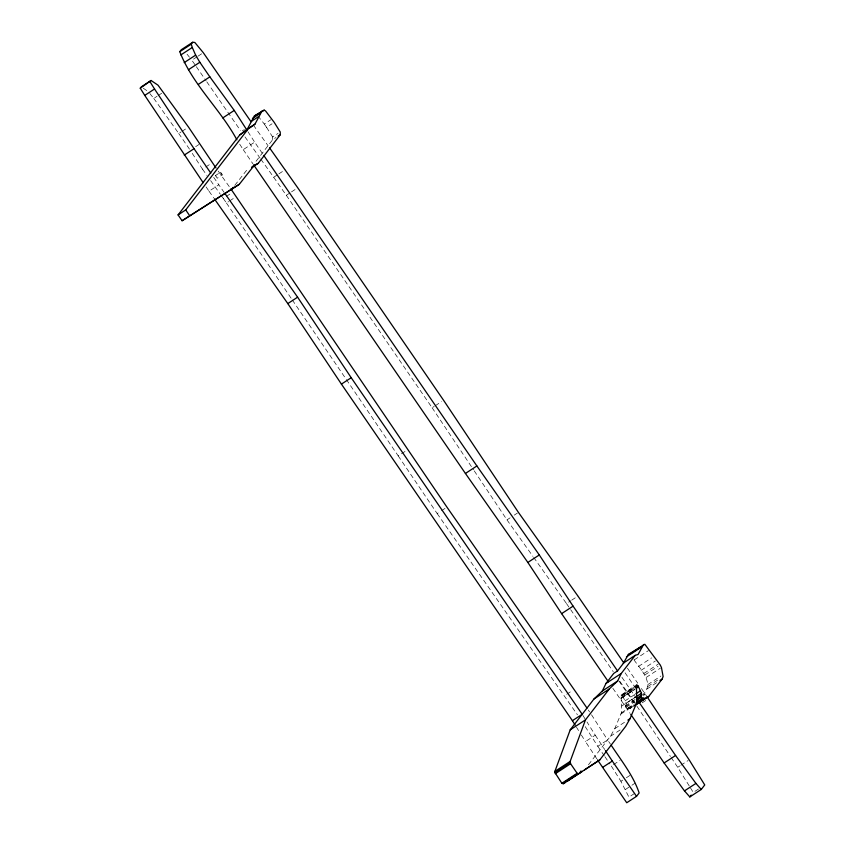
<?xml version="1.0" encoding="UTF-8"?>
<svg xmlns="http://www.w3.org/2000/svg" width="845" height="845" viewBox="0 0 845 845"><rect width="100%" height="100%" fill="white"/><g stroke="black" fill="none" stroke-linecap="round" stroke-linejoin="round"><path stroke-width="0.63" stroke-dasharray="4.22 3.17" d="M588.469 764.757L610.386 736.333L614.759 728.654L621.413 712.831L621.159 695.002L636.528 684.915M634.352 687.661L622.353 695.498L626.208 703.241L626.082 705.321L625.237 705.934L626.008 707.381L627.56 708.268L630.18 708.311L633.444 706.431M642.031 695.308C656.745 683.035 638.366 667.761 632.049 656.861M621.159 695.002A2.546 0.655 56.8 0 1 622.068 695.319L622.353 695.498M256.046 161.258L272.692 139.678L275.966 137.534M643.489 695.868L645.052 693.851L643.14 695.097M234.825 185.287L246.613 170.31L248.61 169.306M215.538 175.485L217.249 178.21L222.224 174.936L221.696 173.521L220.439 172.285L215.538 175.485L217.249 178.21M220.439 172.285L222.15 175.01M197.054 56.795L191.847 60.196L195.586 65.604M198.089 56.108L203.307 52.707M149.819 93.531L153.79 98.411L157.054 96.277M158.142 95.569L162.493 92.728M153.79 98.411L178.728 133.468L180.904 132.052M181.992 131.334L187.432 127.785M195.66 146.66L198.924 144.527M242.272 130.922L244.353 129.57M257.957 115.966L264.295 124.035L270.844 119.758M192.259 153.367L202.483 169.148L204.659 167.722M205.747 167.014L211.187 163.455M264.295 124.035L266.576 127.363L272.027 123.792M239.695 144.178L243.212 149.649L254.672 142.161L262.246 153.209M272.692 139.678L272.586 136.953L278.047 133.394M206.117 186.956L209.032 191.202L218.823 184.802L224.126 192.375M221.063 195.269L223.291 198.395L230.907 193.42M223.291 198.395L226.439 202.99L228.615 201.575M229.703 200.856L235.142 197.308M260.851 159.198L273.685 177.249L277.857 174.524M278.892 173.848L285.145 169.76M273.685 177.249L286.297 195.29L290.469 192.565M291.504 191.878L297.757 187.801M286.297 195.29L432.122 407.765L434.203 406.403M435.249 405.727L441.491 401.639M346.397 379.595L398.227 455.899L400.403 454.483M401.491 453.776L405.843 450.924M398.227 455.899L437.161 513.549L440.425 511.415M441.512 510.707L445.864 507.866M474.267 470.897L506.979 519.876L510.095 517.837M514.267 515.112L517.393 513.073M533.681 557.425L566.488 603.552L570.65 600.827M571.695 600.151L577.938 596.063M566.731 694.252L572.171 690.692M634.289 659.839L648.474 650.576M638.45 666.462L651.548 657.917M641.154 670.265L655.34 661.001M643.911 673.444L658.097 664.181M644.915 674.923L658.012 666.367M646.171 677.447L660.357 668.184M621.159 695.435L634.352 686.816M622.321 695.572L634.32 687.724M622.48 695.752L634.479 687.904M621.159 697.928L635.345 688.664M623.219 696.755L635.229 688.918M620.8 698.667L634.986 689.404M647.788 684.598L660.885 676.053M625.036 700.885L634.859 694.463M647.84 686.489L658.751 679.369M646.847 689.066L657.759 681.936M621.783 706.008L635.968 696.745M626.208 703.241L634.944 697.537M625.237 705.934L635.06 699.512M625.543 706.716L634.268 701.012M626.008 707.381L634.743 701.677M627.56 708.268L634.109 703.991M628.458 708.163L633.919 704.593M621.413 712.831L633.412 704.994M620.811 714.078L633.898 705.522M630.18 708.311L633.444 706.166M642.147 702.818L646.319 700.093M596.823 758.821L585.458 741.572L595.25 735.171L587 721.979M614.759 728.654L626.758 720.817M610.386 736.333L621.297 729.203M585.236 726.658L597.806 746.346L607.597 739.945L610.449 744.096M613.502 764.619L620.029 760.352M634.352 793.582L628.912 797.131L620.927 781.308L625.279 778.467M626.367 777.759L630.719 774.907M625.395 789.494L630.845 785.945M631.933 785.227L635.197 783.093M689.224 785.882L677.711 767.323L679.803 765.971M680.838 765.285L688.126 760.521M698.488 789.029L693.28 792.43L689.9 786.97M143.259 88.229L147.231 90.911M187.072 54.207L189.46 57.206M253.415 125.155L268.034 145.71M244.997 136.911L260.102 158.142M506.979 519.876L532.91 556.348M218.221 171.102L230.104 187.822M202.483 169.148L206.94 175.411M210.658 180.64L220.313 194.223M437.161 513.549L577.441 714.807M209.032 191.202L213.574 197.688M196.336 66.681L206.064 80.75M206.814 81.838L240.476 130.521M627.434 668.184L637.711 683.161M641.376 688.506L647.059 696.787M625.078 672.821L634.627 686.721M621.941 677.331L635.884 697.643M566.488 603.552L613.206 671.638M619.881 681.366L634.722 702.977M618.857 680.89L634.268 703.346M243.212 149.649L252.908 163.772M612.878 688.305L629.958 713.191M213.722 177.365L218.823 184.802M178.728 133.468L190.22 150.209M597.806 746.346L604.217 755.673M604.925 756.708L609.9 763.964M226.439 202.99L291.599 298.929M292.338 300.017L345.658 378.507M588.289 709.98L589.588 711.902M432.122 407.765L473.549 469.809M636.94 706.219L670.434 756.412M671.162 757.511L677.711 767.323M595.25 735.171L604.714 749.526M247.976 131.757L254.672 142.161M591.532 714.796L607.597 739.945M611.326 766.035L620.927 781.308M266.576 127.363L272.586 136.953M582.881 715.388L586.314 720.88M576.522 727.281L578.582 730.576M581.339 734.97L585.458 741.572"/><path stroke-width="1.27" d="M623.335 663.367L628.331 654.463L644.819 644.27L660.198 664.941L661.445 667.476L663.114 676.518L662.121 679.084L648.717 696.46L645.453 698.329L642.834 698.297L641.281 697.4L640.51 695.953L641.355 695.351L641.492 693.259L638.503 686.774L637.626 685.517L635.451 686.943L637.626 685.517M580.019 772.869L580.599 771.189L582.173 771.453L563.446 783.695L561.862 783.262L555.038 772.7L554.88 771.4L570.206 729.837L594.014 698.952L602.358 690.978L617.632 680.996L621.265 673.454L635.218 655.35L638.102 654.463L643.605 644.492M578.719 773.724L577.135 773.291L570.576 763.732L570.153 761.429L585.479 719.855L609.287 688.971L617.632 680.996M566.9 781.435L599.802 759.887L625.67 726.351L630.032 718.672L636.686 702.85L636.443 685.02A2.546 0.655 56.8 0 1 637.352 685.337L637.595 685.591M258.253 163.317L254.25 165.324L239.315 184.294L182.087 220.746L178.073 214.915L239.726 134.978L247.31 129.148L254.377 115.976L264.2 110.114L265.594 110.98L274.213 122.367L280.223 131.968L280.329 134.682L258.253 163.317L251.704 167.585M239.726 134.978L254.947 124.162L262.013 110.991M602.358 690.978L605.992 683.436L613.723 673.412L617.537 670.909L623.768 662.839L635.218 655.35M203.201 182.71L144.748 95.39L140.259 88.197L141.273 86.887L151.065 80.497L158.026 85.187L188.519 127.077L215.993 167.975M140.259 88.197L151.065 80.497M236.875 139.805C220.249 108.963 192.449 84.574 179.795 51.672L181.284 49.739L192.744 42.25L194.836 42.482L203.307 52.707L250.944 121.606L258.581 116.621M179.795 51.672L191.245 44.183L192.744 42.25M178.073 214.915L185.72 209.919L247.363 129.982M597.542 759.898L626.736 802.75L636.528 796.349L639.147 792.959C633.264 775.383 621.191 760.532 611.157 745.132M630.708 714.278L664.128 762.972L684.471 790.888L689.816 796.93L691.199 795.134M689.816 796.93L701.265 789.452L704.741 784.942L689.171 759.845L647.059 696.787M231.678 189.28L233.252 187.284M563.446 783.695L564.745 782.85M180.819 54.957L192.28 47.478L191.245 44.183M184.178 62.625L195.639 55.136L192.28 47.478M144.748 95.39L154.54 89L150.051 81.807M188.382 69.755L199.842 62.276L195.639 55.136M198.395 84.342L209.856 76.863L234.245 110.431L246.634 129.676M222.795 117.909L234.245 110.431M184.252 155.089L194.044 148.699L210.806 173.119M264.2 110.114L254.377 115.976M252.444 118.48L260.08 113.494M247.31 129.148L254.947 124.162M278.142 136.108L280.329 134.682M252.063 166.75L254.25 165.324M182.087 220.746L239.315 184.294M287.807 303.587L297.609 297.186L351.214 377.726L582.194 714.289L572.403 720.679L341.422 384.116L287.807 303.587L214.334 198.765M341.422 384.116L351.214 377.726M253.648 164.859L465.426 473.453L476.886 465.965L539.3 554.954L573.09 606.15L617.537 670.909M465.426 473.453L527.85 562.443L539.3 554.954M527.85 562.443L561.629 613.628L573.09 606.15M630.634 653.544L641.545 646.414M626.451 656.892L641.725 646.921M605.992 683.436L621.265 673.454M594.014 698.952L609.287 688.971M570.206 729.837L585.479 719.855M635.567 687.196L637.753 685.77M636.317 688.2L638.503 686.774M635.947 693.756L640.309 690.904M659.934 680.51L662.121 679.084M637.13 696.111L641.492 693.259M636.993 698.192L641.355 695.351M636.454 699.586L640.816 696.734M636.919 700.251L641.281 697.4M636.285 702.565L642.834 698.297M636.095 703.167L643.732 698.181M634.542 705.459L645.453 698.329M634.542 705.723L648.717 696.46M627.846 720.098L630.032 718.672M554.88 771.4L570.153 761.429M555.038 772.7L570.312 762.729M555.302 773.703L570.576 763.732M561.862 783.262L577.135 773.291M562.495 783.59L577.769 773.608M584.529 769.869L599.802 759.887M602.517 767.45L612.308 761.049L636.528 796.349M664.128 762.972L675.577 755.493L695.931 783.41L701.265 789.452M684.471 790.888L695.931 783.41M628.331 654.463L629.536 654.252M269.523 147.801L297.757 187.801L443.583 400.287L518.429 512.397L577.938 596.063L623.768 662.839M230.854 188.868L446.952 507.158L587 708.057M224.886 193.452L297.609 297.186M199.842 62.276L209.856 76.863M263.746 155.385L476.886 465.965M639.559 702.998L675.577 755.493M561.629 613.628L608.421 681.809M185.72 209.919L189.724 215.76M154.54 89L194.044 148.699M605.4 750.571L612.308 761.049M572.403 720.679L575.149 725.084"/></g></svg>
